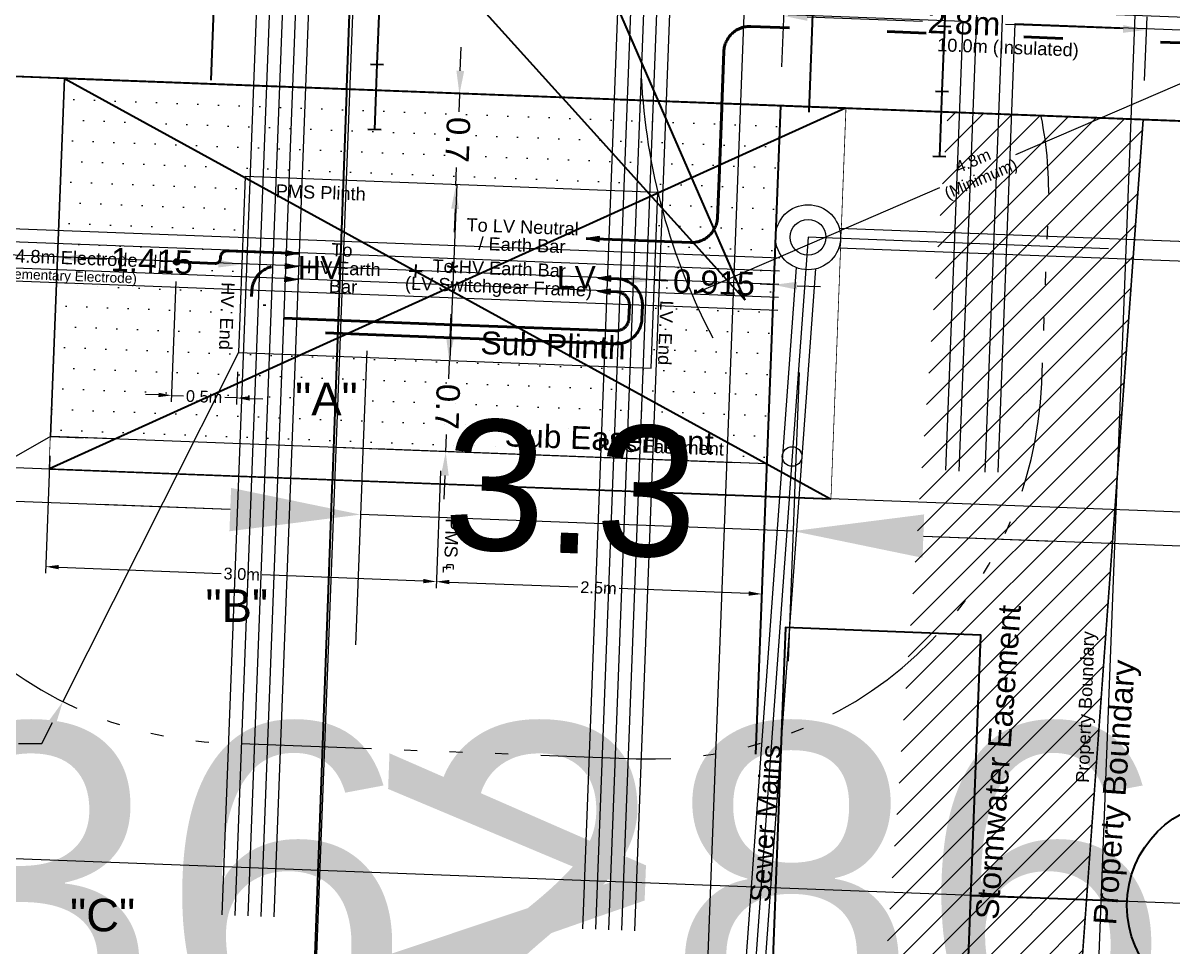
# Model space of a CAD drawing. Header units: metres. Extents: x 294745 to 296284, y 6233060 to 6235519.
# Drawn here: x 295024.68 to 295033.51, y 6234169.91 to 6234176.99 of the extents above; entities that cross this region are included whole.
import ezdxf
from ezdxf.enums import TextEntityAlignment as Align

# ---------------------------------------------------------------- set-up
doc = ezdxf.new("R2010")
doc.units = ezdxf.units.M
doc.set_wipeout_variables(frame=1)
for name, pattern in [('CENTER', [50.8, 31.75, -6.35, 6.35, -6.35]), ('Dash', [5, 3, -2]), ('IE Trench LV', [5.5, 3.5, -2]), ('PHANTOM', [6.15, 3, -0.75, 0.3, -0.75, 0.3, -0.75, 0.3]), ('PHANTOM2', [4.45, 2, -0.5, 0.15, -0.5, 0.15, -0.5, 0.15, -0.5])]:
    doc.linetypes.add(name, pattern=pattern)
doc.layers.get('0').update_dxf_attribs({"color": 6})
doc.layers.get('Defpoints').update_dxf_attribs({"color": 250})
for name, color, linetype, lineweight, plot in [('. Const Lines _SP', 251, 'Continuous', 0, False), ('._Cable_LV_240mm_Proposed', 161, 'Cable x', 0, False), ('._Cable_LV_50mm_Proposed', 161, 'Cable #', 0, False), ('.Const Grid Substation', 252, 'Continuous', 0, False)]:
    doc.layers.add(name, color=color, linetype=linetype, lineweight=lineweight, plot=plot)
doc.layers.add('._ MGA Trench Outline (Physical Location)', color=248, linetype='Continuous', lineweight=0, plot=False, transparency=0.3)
for name, color, linetype, lineweight in [('_User Miscellaneous3', 30, 'Continuous', 13), ('_User Miscellaneous4', 71, 'Continuous', 13), ('_User Miscellaneous6', 2, 'Continuous', 13), ('_User_.Property_Easements', 105, 'Continuous', 20), ('_User_.Property_Easements-Dimensions', 35, 'Continuous', 20), ('_User_.Property_Hatch', 115, 'Continuous', 20), ('_User_.Property_Restriction', 165, 'Continuous', 20), ('_User_EA_Final', 3, 'Continuous', 20), ('_User_Earthing_Final', 3, 'Continuous', 20), ('_User_HV_Final', 1, 'Continuous', 25), ('_User_LV_Exist', 5, 'Continuous', 25), ('_User_LV_Final', 5, 'Continuous', 25), ('Layer1', 5, 'Continuous', 13)]:
    doc.layers.add(name, color=color, linetype=linetype, lineweight=lineweight)
doc.layers.add('_User Miscellaneous7', color=131, linetype='Continuous', lineweight=13, transparency=0.5)
for name, color, linetype in [('Mains_HV_New_U72', 2, 'Cable x'), ('Sub_SP_NEW', 2, 'Continuous'), ('Trench_SP_NEW', 2, 'Continuous')]:
    doc.layers.add(name, color=color, linetype=linetype)
doc.styles.add('ARIAL', font='arial.ttf', dxfattribs={"height": 2})
doc.styles.add('iecARIAL', font='arial.ttf', dxfattribs={"height": 2})
doc.styles.get("Standard").update_dxf_attribs({"font": 'arial.ttf'})
doc.linetypes.add('Cable #', pattern='A,4,-0.1,["#",Standard,S=1.6,R=0,X=0,Y=-0.8],-1.35', length=5.45)
doc.linetypes.add('Cable x', pattern='A,5,-0.05,["X",Standard,S=1.5,R=0,X=0,Y=-0.75],-1.45', length=6.5)
doc.linetypes.add('IE Trench HV', pattern='A,4,-0.4,["/",Standard,S=2,R=0,X=0.25,Y=-1],-1.6', length=6)
doc.dimstyles.new('1.8mm_1_100 (Easements)', dxfattribs={"dimtxt": 0.18, "dimasz": 0.18, "dimexe": 0.1, "dimexo": 0.3, "dimgap": 0.05, "dimtad": 0, "dimtoh": 1, "dimlfac": -1, "dimzin": 12, "dimdsep": 46, "dimtxsty": 'Standard', "dimcen": 1, "dimclrd": 7, "dimclre": 7, "dimclrt": 7, "dimazin": 3, "dimtfac": 1, "dimtmove": 0, "dimatfit": 3, "dimfxl": 1, "dimtolj": 1, "dimtzin": 0, "dimlwd": -1, "dimlwe": -1, "dimarcsym": 0})
doc.dimstyles.new('1.8mm_1_50', dxfattribs={"dimtxt": 0.09, "dimasz": 0.1, "dimexe": 0.05, "dimexo": 0.15, "dimgap": 0.025, "dimtad": 0, "dimtoh": 1, "dimlfac": -1, "dimzin": 12, "dimdsep": 46, "dimtxsty": 'Standard', "dimcen": 1, "dimclrd": 256, "dimclre": 256, "dimclrt": 256, "dimazin": 3, "dimtfac": 1, "dimtmove": 0, "dimatfit": 3, "dimfxl": 1, "dimtolj": 1, "dimtzin": 0, "dimlwd": -1, "dimlwe": -1, "dimarcsym": 0})
doc.dimstyles.new('Standard 1.8mm', dxfattribs={"dimtxt": 1.8, "dimasz": 2, "dimexe": 1, "dimexo": 2, "dimgap": 0.5, "dimtad": 0, "dimdec": 1, "dimzin": 9, "dimdsep": 46, "dimtxsty": 'Standard', "dimcen": 2.5, "dimclrd": 256, "dimclre": 256, "dimclrt": 256, "dimadec": 0, "dimazin": 0, "dimtfac": 1, "dimtdec": 1, "dimtmove": 1, "dimatfit": 3, "dimfxl": 1.25, "dimlwd": -1, "dimlwe": -1, "dimarcsym": 1})

# ---------------------------------------------------------------- blocks, each defined once
blk = doc.blocks.new('*U159')
at = {"transparency": 33554559}
for p, q in [((-12, 50), (-12, -50)), ((-9, 50), (-9, -50)), ((-6, 50), (-6, -50)), ((-50, -9), (50, -9)), ((-50, -12), (50, -12)), ((-50, -15), (50, -15))]:
    blk.add_line(p, q, dxfattribs=at)
blk = doc.blocks.new('*U112')
at = {"layer": '_User_LV_Exist'}
blk.add_line((7.5, 0), (6.8, 0), dxfattribs=at)
at = {"layer": '_User_LV_Exist', "flags": 128}
for points in [[(5.68, -0.7332), (2.3166, 0.7347)], [(5.68, 0.7332), (2.3166, -0.7347)]]:
    blk.add_lwpolyline(points, dxfattribs=at)
at = {"layer": '_User_LV_Exist'}
blk.add_lwpolyline([(1.2, 0), (0, 0)], dxfattribs=at)
for centre in [(2, 0), (6, 0)]:
    blk.add_circle(centre, 0.8, dxfattribs=at)
blk = doc.blocks.new('*U103')
at = {"layer": '_User_LV_Exist'}
blk.add_line((0, -18), (-0.5, -18), dxfattribs=at)
blk.add_lwpolyline([(0, 0), (0, -20), (1.5, -20), (1.5, 0)], close=True, dxfattribs=at)
at = {"layer": '_User_LV_Exist', "rotation": 180}
blk.add_blockref('*U112', (0, -18), dxfattribs=at)
at = {"layer": '_User_LV_Exist', "insert": (3.5, -18), "char_height": 2, "attachment_point": 5, "rotation": 270, "style": 'ARIAL'}
blk.add_mtext('V', dxfattribs=at)
blk = doc.blocks.new('*U133')
blk.add_lwpolyline([(-3, -1.5), (3, -1.5), (3, 1.5), (-3, 1.5)], close=True)
at = {"width": 0.9, "flags": 8}
blk.add_attdef('ASSET_NUM', text='', height=2.5, dxfattribs=at).set_placement((0, 5), align=Align.MIDDLE_CENTER)
for tag, flags, p in [('STREET_CODE', 9, (1.5, 0)), ('NO_PHASES', 9, (1.5, -0.2)), ('OPERATING_VOLTAGE', 9, (1.5, -0.4)), ('ORIENTATION', 9, (1.5, -0.6)), ('OWNED_BY', 9, (1.5, -0.8)), ('OPERATED_BY', 9, (1.5, -1)), ('MAINTAINED_BY', 9, (1.5, -1.2)), ('CONSTRUCTED_VOLTAGE', 9, (1.5, -1.4)), ('SECONDARY_VOLTAGE', 9, (1.5, -1.6)), ('STATE', 9, (1.5, -1.8)), ('PARENT', 9, (1.5, -2)), ('SUBSTATION_TYPE', 9, (1.5, -2.2)), ('USAGE', 9, (1.5, -2.4)), ('LEGEND', 9, (1.5, -2.6)), ('SUBURB', 9, (1.5, -2.8)), ('STREETNAME', 9, (1.5, -3)), ('LOCATION', 9, (1.5, -3.2)), ('NOTES', 9, (1.5, -3.4)), ('Z', 1, (1.5, -3.6))]:
    blk.add_attdef(tag, text='', height=0.2, dxfattribs=dict(flags=flags)).set_placement(p, align=Align.MIDDLE_LEFT)
blk.add_wipeout([(-3, -1.5), (3, -1.5), (3, 1.5), (-3, 1.5)])
for p, q in [((-3, 1.5), (3, -1.5)), ((3, 1.5), (-3, -1.5))]:
    blk.add_line(p, q)
blk = doc.blocks.new('*D190')
at = {"layer": '_User_.Property_Easements', "color": 7, "transparency": 16777216}
for p, q in [((295025.1236, 6234175.1865), (295025.3222, 6234175.1789)), ((295026.1778, 6234175.1462), (295026.0135, 6234175.1525))]:
    blk.add_line(p, q, dxfattribs=at)
at = {"layer": '_User_.Property_Easements', "color": 7, "linetype": 'Continuous', "transparency": 16777216}
for points in [[(295025.1247, 6234175.2165), (295025.1224, 6234175.1566), (295024.9437, 6234175.1934)], [(295026.1789, 6234175.1762), (295026.1766, 6234175.1162), (295026.3577, 6234175.1393)]]:
    blk.add_solid(points, dxfattribs=at)
at = {"layer": 'Defpoints', "color": 0, "linetype": 'Continuous', "transparency": 16777216}
for p in [(295024.9435, 6234175.1882), (295026.3577, 6234175.1393), (295026.3577, 6234175.1393)]:
    blk.add_point(p, dxfattribs=at)
at = {"layer": '_User_.Property_Easements', "color": 7, "linetype": 'Continuous', "transparency": 16777216, "insert": (295025.6679, 6234175.1657), "char_height": 0.18, "attachment_point": 5, "rotation": 357.80932}
blk.add_mtext('\\A1;1.415', dxfattribs=at)
blk = doc.blocks.new('*D187')
at = {"layer": '_User_.Property_Easements', "color": 7, "transparency": 16777216}
for p, q in [((295029.3455, 6234175.025), (295029.1656, 6234175.0319)), ((295029.5253, 6234175.0181), (295029.6284, 6234175.0142)), ((295030.4397, 6234174.9832), (295030.3366, 6234174.9871)), ((295030.6195, 6234174.9763), (295030.7994, 6234174.9694))]:
    blk.add_line(p, q, dxfattribs=at)
at = {"layer": '_User_.Property_Easements', "color": 7, "linetype": 'Continuous', "transparency": 16777216}
for points in [[(295029.3466, 6234175.055), (295029.3443, 6234174.995), (295029.5253, 6234175.0181)], [(295030.6207, 6234175.0063), (295030.6184, 6234174.9463), (295030.4397, 6234174.9832)]]:
    blk.add_solid(points, dxfattribs=at)
at = {"layer": 'Defpoints', "color": 0, "linetype": 'Continuous', "transparency": 16777216}
for p in [(295029.5253, 6234175.0181), (295030.4397, 6234174.9832), (295030.4395, 6234174.978)]:
    blk.add_point(p, dxfattribs=at)
at = {"layer": '_User_.Property_Easements', "color": 7, "linetype": 'Continuous', "transparency": 16777216, "insert": (295029.9825, 6234175.0007), "char_height": 0.18, "attachment_point": 5, "rotation": 357.80932}
blk.add_mtext('\\A1;0.915', dxfattribs=at)
blk = doc.blocks.new('*D188')
at = {"layer": '_User_.Property_Easements', "color": 7, "transparency": 16777216}
for p, q in [((295028.0352, 6234176.6261), (295028.042, 6234176.806)), ((295028.0283, 6234176.4462), (295028.0231, 6234176.3102)), ((295028.0015, 6234175.7467), (295028.0067, 6234175.8828)), ((295027.9946, 6234175.5669), (295027.9878, 6234175.387))]:
    blk.add_line(p, q, dxfattribs=at)
at = {"layer": '_User_.Property_Easements', "color": 7, "linetype": 'Continuous', "transparency": 16777216}
for points in [[(295028.0052, 6234176.6272), (295028.0651, 6234176.625), (295028.0283, 6234176.4462)], [(295027.9647, 6234175.568), (295028.0246, 6234175.5657), (295028.0015, 6234175.7467)]]:
    blk.add_solid(points, dxfattribs=at)
at = {"layer": 'Defpoints', "color": 0, "linetype": 'Continuous', "transparency": 16777216}
for p in [(295028.0283, 6234176.4462), (295028.0283, 6234176.4462), (295028.0015, 6234175.7467)]:
    blk.add_point(p, dxfattribs=at)
at = {"layer": '_User_.Property_Easements', "color": 7, "linetype": 'Continuous', "transparency": 16777216, "insert": (295028.0149, 6234176.0965), "char_height": 0.18, "attachment_point": 5, "rotation": 267.80932}
blk.add_mtext('\\A1;0.7', dxfattribs=at)
blk = doc.blocks.new('*D189')
at = {"layer": '_User_.Property_Easements', "color": 7, "transparency": 16777216}
for p, q in [((295027.9568, 6234174.5776), (295027.9637, 6234174.7575)), ((295027.9499, 6234174.3977), (295027.9447, 6234174.2617)), ((295027.9232, 6234173.6982), (295027.9284, 6234173.8343)), ((295027.9163, 6234173.5184), (295027.9094, 6234173.3385))]:
    blk.add_line(p, q, dxfattribs=at)
at = {"layer": '_User_.Property_Easements', "color": 7, "linetype": 'Continuous', "transparency": 16777216}
for points in [[(295027.9268, 6234174.5787), (295027.9868, 6234174.5764), (295027.9499, 6234174.3977)], [(295027.8863, 6234173.5195), (295027.9463, 6234173.5172), (295027.9232, 6234173.6982)]]:
    blk.add_solid(points, dxfattribs=at)
at = {"layer": 'Defpoints', "color": 0, "linetype": 'Continuous', "transparency": 16777216}
for p in [(295027.9499, 6234174.3977), (295027.9499, 6234174.3977), (295027.9232, 6234173.6982)]:
    blk.add_point(p, dxfattribs=at)
at = {"layer": '_User_.Property_Easements', "color": 7, "linetype": 'Continuous', "transparency": 16777216, "insert": (295027.9365, 6234174.048), "char_height": 0.18, "attachment_point": 5, "rotation": 267.80932}
blk.add_mtext('\\A1;0.7', dxfattribs=at)
blk = doc.blocks.new('*D191')
at = {"layer": '_User_.Property_Easements', "color": 7, "transparency": 16777216}
for p, q in [((295030.5037, 6234176.6569), (295030.5224, 6234177.1466)), ((295030.6985, 6234177.0398), (295031.5833, 6234177.0059)), ((295033.2874, 6234176.5505), (295033.3061, 6234177.0401)), ((295033.1224, 6234176.947), (295032.2183, 6234176.9816))]:
    blk.add_line(p, q, dxfattribs=at)
at = {"layer": '_User_.Property_Easements', "color": 7, "linetype": 'Continuous', "transparency": 16777216}
for points in [[(295030.6996, 6234177.0697), (295030.6973, 6234177.0098), (295030.5186, 6234177.0466)], [(295033.1236, 6234176.977), (295033.1213, 6234176.9171), (295033.3023, 6234176.9402)]]:
    blk.add_solid(points, dxfattribs=at)
at = {"layer": 'Defpoints', "color": 0, "linetype": 'Continuous', "transparency": 16777216}
for p in [(295033.3023, 6234176.9402), (295030.4922, 6234176.3572), (295033.2759, 6234176.2507)]:
    blk.add_point(p, dxfattribs=at)
at = {"layer": '_User_.Property_Easements', "color": 7, "linetype": 'Continuous', "transparency": 16777216, "insert": (295031.9008, 6234176.9938), "char_height": 0.18, "attachment_point": 5, "rotation": 357.80932}
blk.add_mtext('\\A1;2.8m', dxfattribs=at)
blk = doc.blocks.new('*D192')
at = {"layer": '_User_.Property_Easements-Dimensions', "color": 7, "transparency": 16777216}
for p, q in [((295026.3319, 6234174.4648), (295024.9849, 6234171.7842)), ((295024.8233, 6234171.4625), (295024.9041, 6234171.6233)), ((295024.6433, 6234171.4625), (295024.8233, 6234171.4625))]:
    blk.add_line(p, q, dxfattribs=at)
at = {"layer": '_User_.Property_Easements-Dimensions', "color": 7, "lineweight": 15, "transparency": 16777216}
blk.add_solid([(295024.8773, 6234171.6368), (295024.9309, 6234171.6099), (295024.9849, 6234171.7842)], dxfattribs=at)
at = {"layer": 'Defpoints', "color": 0, "lineweight": 15, "transparency": 16777216}
for p in [(295026.3319, 6234174.4648), (295024.9849, 6234171.7842)]:
    blk.add_point(p, dxfattribs=at)
at = {"layer": '_User_.Property_Easements-Dimensions', "color": 7, "lineweight": 15, "transparency": 16777216, "insert": (295023.3739, 6234171.4625), "char_height": 0.18, "attachment_point": 5}
blk.add_mtext('\\A1;3.0m Restriction Zone', dxfattribs=at)
blk = doc.blocks.new('*D193')
at = {"layer": '_User_.Property_Easements-Dimensions', "color": 7, "transparency": 16777216}
for p, q in [((295024.8911, 6234173.8194), (295020.5455, 6234171.3464)), ((295020.2326, 6234171.1684), (295020.3891, 6234171.2574)), ((295020.0526, 6234171.1684), (295020.2326, 6234171.1684))]:
    blk.add_line(p, q, dxfattribs=at)
at = {"layer": '_User_.Property_Easements-Dimensions', "color": 7, "lineweight": 15, "transparency": 16777216}
blk.add_solid([(295020.3742, 6234171.2835), (295020.4039, 6234171.2313), (295020.5455, 6234171.3464)], dxfattribs=at)
at = {"layer": 'Defpoints', "color": 0, "lineweight": 15, "transparency": 16777216}
for p in [(295024.8911, 6234173.8194), (295020.5455, 6234171.3464)]:
    blk.add_point(p, dxfattribs=at)
at = {"layer": '_User_.Property_Easements-Dimensions', "color": 7, "lineweight": 15, "transparency": 16777216, "insert": (295018.7832, 6234171.1684), "char_height": 0.18, "attachment_point": 5}
blk.add_mtext('\\A1;5.0m Restriction Zone', dxfattribs=at)
blk = doc.blocks.new('*U200')
at = {"layer": 'Defpoints', "linetype": 'Continuous'}
for p, q in [((-0.2889, -6.2435), (-0.1889, -6.2473)), ((-0.308, -6.7432), (-0.2081, -6.747)), ((-0.3271, -7.2428), (-0.2272, -7.2466))]:
    blk.add_line(p, q, dxfattribs=at)
at = {"layer": 'Defpoints', "linetype": 'Continuous', "flags": 128}
blk.add_lwpolyline([(-0.1433, -3.7473), (-0.1816, -4.7465), (-0.2007, -5.2462), (-0.2198, -5.7458), (-0.2389, -6.2454), (-0.258, -6.7451), (-0.2771, -7.2447)], dxfattribs=at)
at = {"width": 0.9}
blk.add_attdef('CODE', text='', height=1.8, dxfattribs=at).set_placement((0, 0), align=Align.MIDDLE_CENTER)
at = {"flags": 1}
blk.add_attdef('Z', (0, 0), '', height=0.2, dxfattribs=at)
blk = doc.blocks.new('*D217')
at = {"layer": 'Defpoints', "color": 0, "lineweight": 15, "transparency": 16777216}
for p in [(295030.7127, 6234176.3075), (295058.2723, 6234175.2945), (295030.5897, 6234173.0928)]:
    blk.add_point(p, dxfattribs=at)
at = {"layer": 'Layer1', "transparency": 16777216}
for p, q in [((295030.6362, 6234174.309), (295030.5515, 6234172.0935)), ((295058.1959, 6234173.296), (295058.1095, 6234171.0393)), ((295031.589, 6234173.0545), (295042.5631, 6234172.6347)), ((295057.1485, 6234172.0768), (295046.1744, 6234172.4966))]:
    blk.add_line(p, q, dxfattribs=at)
at = {"layer": 'Layer1', "lineweight": 15, "transparency": 16777216}
for points in [[(295031.5953, 6234173.2211), (295031.5826, 6234172.888), (295030.5897, 6234173.0928)], [(295057.1549, 6234172.2433), (295057.1421, 6234171.9102), (295058.1478, 6234172.0385)]]:
    blk.add_solid(points, dxfattribs=at)
at = {"layer": 'Layer1', "lineweight": 15, "transparency": 16777216, "insert": (295044.3687, 6234172.5657), "char_height": 1, "attachment_point": 5, "rotation": 357.80921}
blk.add_mtext('27.6', dxfattribs=at)
blk = doc.blocks.new('*D218')
at = {"layer": 'Defpoints', "color": 0, "lineweight": 15, "transparency": 16777216}
for p in [(295027.3935, 6234176.4757), (295030.7127, 6234176.3075), (295027.2689, 6234173.2198)]:
    blk.add_point(p, dxfattribs=at)
at = {"layer": 'Layer1', "transparency": 16777216}
for p, q in [((295027.317, 6234174.4772), (295027.2307, 6234172.2205)), ((295030.6362, 6234174.309), (295030.5515, 6234172.0935)), ((295026.2697, 6234173.258), (295025.2704, 6234173.2963)), ((295030.5897, 6234173.0928), (295027.2689, 6234173.2198)), ((295031.589, 6234173.0545), (295032.5882, 6234173.0163))]:
    blk.add_line(p, q, dxfattribs=at)
at = {"layer": 'Layer1', "lineweight": 15, "transparency": 16777216}
for points in [[(295026.276, 6234173.4246), (295026.2633, 6234173.0915), (295027.2689, 6234173.2198)], [(295031.5953, 6234173.2211), (295031.5826, 6234172.888), (295030.5897, 6234173.0928)]]:
    blk.add_solid(points, dxfattribs=at)
at = {"layer": 'Layer1', "lineweight": 15, "transparency": 16777216, "insert": (295028.8869, 6234173.4164), "char_height": 1, "attachment_point": 5, "rotation": 357.80921}
blk.add_mtext('3.3', dxfattribs=at)
blk = doc.blocks.new('*D219')
at = {"layer": 'Defpoints', "color": 0, "lineweight": 15, "transparency": 16777216}
for p in [(295017.4654, 6234176.8555), (295027.3935, 6234176.4757), (295017.3408, 6234173.5996)]:
    blk.add_point(p, dxfattribs=at)
at = {"layer": 'Layer1', "transparency": 16777216}
for p, q in [((295017.3889, 6234174.8569), (295017.3026, 6234172.6003)), ((295027.317, 6234174.4772), (295027.2307, 6234172.2205)), ((295018.3401, 6234173.5614), (295020.8946, 6234173.4637)), ((295026.2697, 6234173.258), (295023.7152, 6234173.3558))]:
    blk.add_line(p, q, dxfattribs=at)
at = {"layer": 'Layer1', "lineweight": 15, "transparency": 16777216}
for points in [[(295018.3465, 6234173.7279), (295018.3337, 6234173.3948), (295017.3408, 6234173.5996)], [(295026.276, 6234173.4246), (295026.2633, 6234173.0915), (295027.2689, 6234173.2198)]]:
    blk.add_solid(points, dxfattribs=at)
at = {"layer": 'Layer1', "lineweight": 15, "transparency": 16777216, "insert": (295022.3049, 6234173.4097), "char_height": 1, "attachment_point": 5, "rotation": 357.80921}
blk.add_mtext('9.9', dxfattribs=at)
blk = doc.blocks.new('*D281')
at = {"layer": '_User_EA_Final', "color": 0, "transparency": 16777216}
for p, q in [((295027.8832, 6234173.5548), (295027.8488, 6234172.6555)), ((295030.3814, 6234173.4593), (295030.347, 6234172.5599)), ((295027.9506, 6234172.7016), (295028.9371, 6234172.6639)), ((295030.249, 6234172.6137), (295029.2546, 6234172.6518))]:
    blk.add_line(p, q, dxfattribs=at)
at = {"layer": '_User_EA_Final', "color": 0, "lineweight": 15, "transparency": 16777216}
for points in [[(295027.9513, 6234172.7183), (295027.95, 6234172.685), (295027.8507, 6234172.7055)], [(295030.2496, 6234172.6304), (295030.2483, 6234172.5971), (295030.3489, 6234172.6099)]]:
    blk.add_solid(points, dxfattribs=at)
at = {"layer": 'Defpoints', "color": 0, "lineweight": 15, "transparency": 16777216}
for p in [(295027.8889, 6234173.7047), (295030.3871, 6234173.6092), (295027.8507, 6234172.7055)]:
    blk.add_point(p, dxfattribs=at)
at = {"layer": '_User_EA_Final', "color": 0, "transparency": 16777216, "insert": (295029.0958, 6234172.6578), "char_height": 0.09, "attachment_point": 5, "rotation": 357.80932}
blk.add_mtext('\\A1;2.5m', dxfattribs=at)
blk = doc.blocks.new('*D282')
at = {"layer": '_User_EA_Final', "color": 0, "transparency": 16777216}
for p, q in [((295024.8854, 6234173.6695), (295024.851, 6234172.7702)), ((295027.8832, 6234173.5548), (295027.8488, 6234172.6555)), ((295024.9528, 6234172.8163), (295026.1997, 6234172.7686)), ((295027.7508, 6234172.7093), (295026.5156, 6234172.7565))]:
    blk.add_line(p, q, dxfattribs=at)
at = {"layer": '_User_EA_Final', "color": 0, "lineweight": 15, "transparency": 16777216}
for points in [[(295024.9535, 6234172.833), (295024.9522, 6234172.7997), (295024.8529, 6234172.8201)], [(295027.7514, 6234172.7259), (295027.7502, 6234172.6926), (295027.8507, 6234172.7055)]]:
    blk.add_solid(points, dxfattribs=at)
at = {"layer": 'Defpoints', "color": 0, "lineweight": 15, "transparency": 16777216}
for p in [(295024.8911, 6234173.8194), (295027.8889, 6234173.7047), (295024.8529, 6234172.8201)]:
    blk.add_point(p, dxfattribs=at)
at = {"layer": '_User_EA_Final', "color": 0, "transparency": 16777216, "insert": (295026.3576, 6234172.7626), "char_height": 0.09, "attachment_point": 5, "rotation": 357.80932}
blk.add_mtext('\\A1;3.0m', dxfattribs=at)
blk = doc.blocks.new('*D280')
at = {"layer": '_User_EA_Final', "color": 0, "transparency": 16777216}
for p, q in [((295025.8523, 6234175.0085), (295025.8169, 6234174.0842)), ((295026.3261, 6234174.3149), (295026.3166, 6234174.0651)), ((295025.7189, 6234174.138), (295025.619, 6234174.1418)), ((295025.8188, 6234174.1342), (295025.9107, 6234174.1307)), ((295026.3185, 6234174.1151), (295026.2266, 6234174.1186)), ((295026.4184, 6234174.1112), (295026.5183, 6234174.1074))]:
    blk.add_line(p, q, dxfattribs=at)
at = {"layer": '_User_EA_Final', "color": 0, "lineweight": 15, "transparency": 16777216}
for points in [[(295025.7196, 6234174.1547), (295025.7183, 6234174.1214), (295025.8188, 6234174.1342)], [(295026.419, 6234174.1279), (295026.4178, 6234174.0946), (295026.3185, 6234174.1151)]]:
    blk.add_solid(points, dxfattribs=at)
at = {"layer": 'Defpoints', "color": 0, "lineweight": 15, "transparency": 16777216}
for p in [(295025.858, 6234175.1584), (295026.3319, 6234174.4648), (295025.8188, 6234174.1342)]:
    blk.add_point(p, dxfattribs=at)
at = {"layer": '_User_EA_Final', "color": 0, "transparency": 16777216, "insert": (295026.0687, 6234174.1246), "char_height": 0.09, "attachment_point": 5, "rotation": 357.80932}
blk.add_mtext('\\A1;0.5m', dxfattribs=at)
blk = doc.blocks.new('*D283')
at = {"layer": '_User_EA_Final', "color": 0, "transparency": 16777216}
for p, q in [((295034.1056, 6234176.7614), (295032.2952, 6234175.9797)), ((295029.905, 6234174.9476), (295031.7154, 6234175.7293))]:
    blk.add_line(p, q, dxfattribs=at)
at = {"layer": '_User_EA_Final', "color": 0, "lineweight": 15, "transparency": 16777216}
for points in [[(295034.099, 6234176.7767), (295034.1122, 6234176.7461), (295034.1974, 6234176.801)], [(295029.8984, 6234174.9629), (295029.9116, 6234174.9323), (295029.8132, 6234174.908)]]:
    blk.add_solid(points, dxfattribs=at)
at = {"layer": 'Defpoints', "color": 0, "lineweight": 15, "transparency": 16777216}
for p in [(295034.1974, 6234176.801), (295034.1974, 6234176.801), (295029.8132, 6234174.908)]:
    blk.add_point(p, dxfattribs=at)
at = {"layer": '_User_EA_Final', "color": 0, "transparency": 16777216, "insert": (295032.0053, 6234175.8545), "char_height": 0.09, "attachment_point": 5, "rotation": 23.35377}
blk.add_mtext('\\A1;4.8m\\P(Minimum)', dxfattribs=at)
blk = doc.blocks.new('*U284')
at = {"layer": '_User_Earthing_Final'}
h = blk.add_hatch(color=256, dxfattribs=at)
h.dxf.hatch_style = 1
h.paths.add_polyline_path([(-0.025, 0, -1), (0.025, 0, -1)])
h = blk.add_hatch(color=256, dxfattribs=at)
h.dxf.hatch_style = 1
h.paths.add_polyline_path([(-0.025, 0, -1), (0.025, 0, -1)])
for p, q in [((0, -0.025), (0, -0.125)), ((0.075, -0.125), (-0.075, -0.125)), ((0.05, -0.1625), (-0.05, -0.1625)), ((0.025, -0.2), (-0.025, -0.2))]:
    blk.add_line(p, q, dxfattribs=at)
blk.add_circle((0, 0), 0.025, dxfattribs=at)
at = {"layer": '_User_Earthing_Final', "color": 7, "attachment_point": 6, "rotation": 90, "style": 'iecARIAL'}
for s, insert, char_height in [('4.8m Electrode', (0, -0.3), 0.1), ('(Supplementary Electrode)', (0.15, -0.3), 0.075)]:
    blk.add_mtext(s, dxfattribs=dict(at, insert=insert, char_height=char_height))
blk = doc.blocks.new('ARROW (1mm)')
h = blk.add_hatch(color=256)
h.dxf.hatch_style = 1
h.paths.add_polyline_path([(-1, 0), (0, -0.2), (0, 0.2)])
blk.add_line((-0.125, 0), (-1, 0))
at = {"flags": 128}
blk.add_lwpolyline([(-1, 0), (0, -0.2), (0, 0.2)], close=True, dxfattribs=at)
blk.add_circle((0, 0), 0.000025)

msp = doc.modelspace()

# ---------------------------------------------------------------- block references
at = {"layer": 'Sub_SP_NEW'}
ref = msp.add_blockref('*U133', (295027.9367, 6234174.9538), dxfattribs=dict(at, rotation=357.8093208666629))
ref.add_attrib('ASSET_NUM', '36286', dxfattribs={"layer": '0', "height": 2.5}).set_placement((295028.6366, 6234170.3622), align=Align.MIDDLE_CENTER)

# ---------------------------------------------------------------- next in the draw order: hatches: boundary and pattern name
at = {"layer": '_User Miscellaneous4', "ltscale": 0.1, "transparency": 33554534}
h = msp.add_hatch(dxfattribs=at)
h.set_pattern_fill('ANSI31', color=256, scale=0.05)
h.set_pattern_definition([(45, (0, 0), (-0.1122532015134, 0.1122532015134), [])])
h.paths.add_polyline_path([(295031.0515, 6234166.329), (295032.556, 6234166.3363), (295033.2777, 6234176.2506), (295031.7761, 6234176.3081)])
at = {"layer": '_User Miscellaneous7'}
h = msp.add_hatch(dxfattribs=at)
h.set_pattern_fill('ANGLE', color=256, angle=177.80932)
h.set_pattern_definition([(177.81, (295027.4686, 6234175.797), (-0.267, -6.98), [5.08, -1.905]), (267.81, (295027.4686, 6234175.797), (6.98, -0.267), [5.08, -1.905])])
h.paths.add_polyline_path([(295029.0514, 6234175.3165), (295029.0529, 6234175.3565), (295028.9522, 6234175.3403)])
h = msp.add_hatch(dxfattribs=at)
h.set_pattern_fill('ANGLE', color=256, angle=177.80932)
h.set_pattern_definition([(177.81, (295027.412, 6234175.5995), (-0.267, -6.98), [5.08, -1.905]), (267.81, (295027.412, 6234175.5995), (6.98, -0.267), [5.08, -1.905])])
h.paths.add_polyline_path([(295026.6963, 6234175.2066), (295026.6978, 6234175.2466), (295026.7969, 6234175.2227)])
h = msp.add_hatch(dxfattribs=at)
h.set_pattern_fill('ANGLE', color=256, angle=177.80932)
h.set_pattern_definition([(177.81, (295027.407, 6234175.4995), (-0.267, -6.98), [5.08, -1.905]), (267.81, (295027.407, 6234175.4995), (6.98, -0.267), [5.08, -1.905])])
h.paths.add_polyline_path([(295026.6917, 6234175.1065), (295026.6932, 6234175.1465), (295026.7923, 6234175.1227)])
h = msp.add_hatch(dxfattribs=at)
h.set_pattern_fill('ANGLE', color=256, angle=177.80932)
h.set_pattern_definition([(177.81, (295027.4034, 6234175.3995), (-0.267, -6.98), [5.08, -1.905]), (267.81, (295027.4034, 6234175.3995), (6.98, -0.267), [5.08, -1.905])])
h.paths.add_polyline_path([(295026.6878, 6234175.0066), (295026.6894, 6234175.0466), (295026.7885, 6234175.0228)])
h = msp.add_hatch(dxfattribs=at)
h.set_pattern_fill('ANGLE', color=256, angle=177.80932)
h.set_pattern_definition([(177.81, (295027.607, 6234175.492), (-0.267, -6.98), [5.08, -1.905]), (267.81, (295027.607, 6234175.492), (6.98, -0.267), [5.08, -1.905])])
h.paths.add_polyline_path([(295029.1898, 6234175.011), (295029.1914, 6234175.0509), (295029.0907, 6234175.0348)])
h = msp.add_hatch(dxfattribs=at)
h.set_pattern_fill('ANGLE', color=256, angle=177.80932)
h.set_pattern_definition([(177.81, (295027.603, 6234175.392), (-0.267, -6.98), [5.08, -1.905]), (267.81, (295027.603, 6234175.392), (6.98, -0.267), [5.08, -1.905])])
h.paths.add_polyline_path([(295029.186, 6234174.911), (295029.1875, 6234174.951), (295029.0868, 6234174.9348)])
at = {"layer": '_User_.Property_Hatch', "transparency": 33554534}
h = msp.add_hatch(dxfattribs=at)
h.set_pattern_fill('DOTS', color=256, scale=0.1, angle=-182.19068)
h.set_pattern_definition([(177.8093, (295024.99625, 6234176.5674), (-0.0853852, -0.1556), [0, -0.15875])])
h.paths.add_polyline_path([(295024.8911, 6234173.8194), (295030.3871, 6234173.6092), (295030.4922, 6234176.3572), (295024.9963, 6234176.5674)])
h.paths.add_polyline_path([(295029.4995, 6234174.3436), (295026.3319, 6234174.4648), (295026.3835, 6234175.8138), (295029.5511, 6234175.6927)], flags=16)
h.paths.add_polyline_path([(295027.6867, 6234175.0885, -1), (295027.6967, 6234175.0881, -1)], flags=0)

# ---------------------------------------------------------------- next in the draw order: linework, layer by layer
at = {"layer": '. Const Lines _SP', "linetype": 'Continuous', "lineweight": 0, "flags": 128}
msp.add_lwpolyline([(295030.9536, 6234175.3388), (295030.7038, 6234175.3483)], dxfattribs=at)
at = {"layer": '._ MGA Trench Outline (Physical Location)', "linetype": 'Continuous', "lineweight": 0, "flags": 128}
for points in [[(295026.2068, 6234170.1466), (295026.5891, 6234180.1393)], [(295026.3068, 6234170.1428), (295026.689, 6234180.1355)], [(295026.4067, 6234170.139), (295026.7889, 6234180.1317)], [(295026.5066, 6234170.1352), (295026.8889, 6234180.1278)], [(295026.6065, 6234170.1313), (295026.9888, 6234180.124)], [(295028.9748, 6234170.0407), (295029.3571, 6234180.0334)], [(295029.0747, 6234170.0369), (295029.457, 6234180.0296)], [(295029.1747, 6234170.0331), (295029.5569, 6234180.0258)], [(295029.2746, 6234170.0293), (295029.6568, 6234180.022)], [(295029.3745, 6234170.0254), (295029.7568, 6234180.0181)], [(295028.0076, 6234175.7569), (295027.956, 6234174.4079)], [(295030.4876, 6234175.1867), (295020.4949, 6234175.5689)], [(295030.4838, 6234175.0867), (295020.4911, 6234175.469)], [(295030.48, 6234174.9868), (295020.4873, 6234175.3691)], [(295030.4761, 6234174.8869), (295020.4835, 6234175.2691)], [(295030.4723, 6234174.787), (295020.4796, 6234175.1692)]]:
    msp.add_lwpolyline(points, dxfattribs=at)
at = {"layer": '._Cable_LV_240mm_Proposed', "color": 6, "linetype": 'Cable x', "lineweight": 0, "ltscale": 0.1, "flags": 128}
msp.add_lwpolyline([(295001.1431, 6234049.1144, -0.10559), (294998.6659, 6234065.5082, -0.065482), (295000.6332, 6234075.6735, -0.311905), (295010.3611, 6234082.9796), (295010.3611, 6234082.9796), (295011.9892, 6234103.0907), (295009.5289, 6234104.0412, -0.232846), (295000.3513, 6234114.5591), (294999.1623, 6234120.5538, -0.053535), (294998.9302, 6234130.556), (295002.3114, 6234170.7945), (295010.3728, 6234177.9274), (295031.9982, 6234177.1001), (295031.8625, 6234173.5527)], format="xyb", dxfattribs=at)
at = {"layer": '._Cable_LV_240mm_Proposed', "color": 30, "linetype": 'Cable x', "lineweight": 0, "ltscale": 0.1, "true_color": 0xf26722, "flags": 128}
msp.add_lwpolyline([(295031.7627, 6234173.56), (295031.8945, 6234177.004), (295010.4091, 6234177.8259), (295002.4077, 6234170.7461), (295000.5311, 6234148.4139)], dxfattribs=at)
at = {"layer": '._Cable_LV_240mm_Proposed', "color": 4, "linetype": 'Cable x', "lineweight": 0, "ltscale": 0.1, "flags": 128}
msp.add_lwpolyline([(295032.0624, 6234173.5451), (295032.1981, 6234177.0925), (295058.3053, 6234176.0938)], dxfattribs=at)
at = {"layer": '._Cable_LV_240mm_Proposed', "color": 1, "linetype": 'Cable x', "lineweight": 0, "ltscale": 0.1, "flags": 128}
msp.add_lwpolyline([(295032.1624, 6234173.5447), (295032.2942, 6234176.9887), (295108.2914, 6234174.0816)], dxfattribs=at)
at = {"layer": '._Cable_LV_50mm_Proposed', "lineweight": 15}
msp.add_circle((295030.5816, 6234173.6654), 0.075, dxfattribs=at)
at = {"layer": '_User Miscellaneous4', "color": 3, "linetype": 'CENTER', "ltscale": 0.25}
msp.add_lwpolyline([(295045.7017, 6234174.7746), (295030.7038, 6234175.3483), (295029.6893, 6234161.3769)], dxfattribs=at)
at = {"layer": '_User Miscellaneous4', "flags": 128}
msp.add_lwpolyline([(295030.9536, 6234175.3388), (295030.7038, 6234175.3483)], dxfattribs=at)
at = {"layer": '_User Miscellaneous4', "color": 3, "flags": 128}
for points in [[(295045.7097, 6234174.8494), (295030.945, 6234175.4142)], [(295045.6937, 6234174.6999), (295030.9393, 6234175.2643)], [(295030.6118, 6234175.1159), (295029.6141, 6234161.3772)], [(295030.7614, 6234175.105), (295029.7645, 6234161.3766)]]:
    msp.add_lwpolyline(points, dxfattribs=at)
at = {"layer": '_User Miscellaneous4', "color": 3}
msp.add_circle((295030.7038, 6234175.3483), 0.25, dxfattribs=at)
at = {"layer": '_User Miscellaneous4'}
msp.add_circle((295030.7038, 6234175.3483), 0.1374, dxfattribs=at)
at = {"layer": '_User Miscellaneous6', "transparency": 33554534, "flags": 128}
for points in [[(295032.189, 6234161.2813), (295002.4106, 6234162.4204), (295003.0817, 6234170.4079), (295010.6628, 6234177.1157), (295033.2759, 6234176.2507)], [(295043.0204, 6234137.8501), (295030.5222, 6234138.3282), (295033.2759, 6234176.2507), (295045.7741, 6234175.7726)]]:
    msp.add_lwpolyline(points, close=True, dxfattribs=at)
at = {"layer": '_User_.Property_Easements', "linetype": 'Dash'}
msp.add_lwpolyline([(295030.4922, 6234176.3572), (295030.3871, 6234173.6092), (295024.8911, 6234173.8194), (295024.9963, 6234176.5674)], close=True, dxfattribs=at)
at = {"layer": '_User_.Property_Easements', "flags": 128}
msp.add_lwpolyline([(295026.3319, 6234174.4648), (295026.3319, 6234174.4648), (295029.4995, 6234174.3436), (295029.5511, 6234175.6927), (295026.3835, 6234175.8138)], close=True, dxfattribs=at)
at = {"layer": '_User_.Property_Restriction', "linetype": 'PHANTOM', "ltscale": 0.5}
msp.add_lwpolyline([(295035.4886, 6234176.166), (295035.3835, 6234173.418, -0.414214), (295030.196, 6234168.6128), (295024.7, 6234168.8231, -0.414214), (295019.8948, 6234174.0105), (295019.9999, 6234176.7585)], format="xyb", dxfattribs=at)
at = {"layer": '_User_.Property_Restriction', "linetype": 'PHANTOM2', "ltscale": 0.5, "flags": 128}
msp.add_lwpolyline([(295023.4937, 6234176.6197, 0.058498), (295023.3857, 6234175.9285), (295023.3341, 6234174.5795, 0.414214), (295026.2172, 6234171.467), (295029.3849, 6234171.3458, 0.414214), (295032.4973, 6234174.229), (295032.549, 6234175.578, 0.058498), (295032.494, 6234176.2754, 0.058498)], format="xyb", dxfattribs=at)
at = {"layer": '_User_EA_Final', "lineweight": 15, "flags": 128}
msp.add_lwpolyline([(295026.3319, 6234174.4648), (295026.3319, 6234174.4648), (295029.4995, 6234174.3436), (295029.5511, 6234175.6927), (295026.3835, 6234175.8138)], close=True, dxfattribs=at)
at = {"layer": '_User_EA_Final', "linetype": 'PHANTOM', "lineweight": 40, "flags": 128}
for points in [[(295026.7962, 6234175.2226), (295026.2466, 6234175.2438, 0.414214), (295026.1947, 6234175.1957), (295026.1943, 6234175.1856, -0.414214), (295026.1528, 6234175.1472), (295025.858, 6234175.1584)], [(295029.1906, 6234175.031), (295029.2406, 6234175.029, -0.414214), (295029.4328, 6234174.8215), (295029.4289, 6234174.7216, -0.414214), (295029.2214, 6234174.5294), (295027.9724, 6234174.5772), (295026.6233, 6234174.6288, -0.414214), (295026.4311, 6234174.8363), (295026.435, 6234174.9362, -0.414214), (295026.6425, 6234175.1284), (295026.7923, 6234175.1227)], [(295029.1868, 6234174.931), (295029.2367, 6234174.9291, -0.414214), (295029.3328, 6234174.8254), (295029.329, 6234174.7254, -0.414214), (295029.2253, 6234174.6293), (295027.9762, 6234174.6771), (295026.6272, 6234174.7287, -0.414214), (295026.5311, 6234174.8325), (295026.5349, 6234174.9324, -0.414214), (295026.6386, 6234175.0285), (295026.7885, 6234175.0228)]]:
    msp.add_lwpolyline(points, format="xyb", dxfattribs=at)
at = {"layer": '_User_HV_Final', "linetype": 'Cable x', "flags": 128}
msp.add_lwpolyline([(295035.9043, 6234164.1414), (295026.7274, 6234164.4924), (295027.3458, 6234181.4812), (295008.8507, 6234182.1887), (294998.2671, 6234172.8241), (294994.7449, 6234130.9076, 0.054286), (294995.0169, 6234119.8691), (294996.2561, 6234113.6179, 0.234729), (295007.9096, 6234100.1659, 0.076191), (295023.425, 6234096.3078), (295042.1711, 6234095.059), (295042.3739, 6234084.0392), (295040.4755, 6234084.1492), (295038.4039, 6234083.3012)], format="xyb", dxfattribs=at)
at = {"layer": 'Defpoints'}
for p, q in [((295027.6417, 6234175.0902), (295027.7416, 6234175.0864)), ((295027.6936, 6234175.1383), (295027.6898, 6234175.0383))]:
    msp.add_line(p, q, dxfattribs=at)
at = {"layer": 'Mains_HV_New_U72', "linetype": 'Cable x', "ltscale": 0.1, "flags": 128}
for points in [[(295030.2208, 6234174.8665), (295027.3458, 6234181.4812), (295008.8507, 6234182.1887), (294998.2671, 6234172.8241), (294994.7449, 6234130.9076, 0.054286), (294995.0169, 6234119.8691), (294996.2561, 6234113.6179, 0.234729), (295007.9096, 6234100.1659, 0.076191), (295023.425, 6234096.3078), (295042.1711, 6234095.059), (295042.3555, 6234085.0418), (295040.3616, 6234085.1577), (295038.4039, 6234083.3012)], [(295030.2208, 6234174.8665), (295026.0128, 6234179.5307), (295009.5755, 6234180.1595), (295000.193, 6234171.8576), (294996.7379, 6234130.7402, 0.053969), (294996.991, 6234120.196), (294998.2066, 6234114.0642, 0.233914), (295008.6807, 6234102.0113, 0.076068), (295023.5832, 6234098.3017), (295044.1369, 6234096.9325), (295044.3579, 6234084.9294), (295046.3522, 6234084.8213), (295048.3902, 6234082.7948)]]:
    msp.add_lwpolyline(points, format="xyb", dxfattribs=at)
at = {"layer": 'Trench_SP_NEW', "color": 2, "linetype": 'IE Trench HV', "flags": 128}
msp.add_lwpolyline([(295026.1221, 6234176.5528), (295026.1871, 6234178.2515)], dxfattribs=at)
at = {"layer": 'Trench_SP_NEW', "linetype": 'IE Trench LV', "flags": 128}
msp.add_lwpolyline([(295030.7127, 6234176.3075), (295030.7777, 6234178.0063)], dxfattribs=at)

# ---------------------------------------------------------------- next in the draw order: block references
at = {"layer": '.Const Grid Substation', "rotation": 267.8093070017601}
msp.add_blockref('*U159', (295041.7165, 6234163.919), dxfattribs=at)
at = {"layer": '_User_EA_Final', "linetype": 'Continuous', "yscale": 0.09999999999999998, "rotation": 357.8093209375322}
for p, xscale, zscale in [((295029.1021, 6234175.3346), 0.09999999999999998, 0.09999999999999998), ((295026.697, 6234175.2264), -0.09999999999999998, 0.1), ((295026.6932, 6234175.1265), -0.09999999999999998, 0.1), ((295026.6894, 6234175.0266), -0.09999999999999998, 0.1), ((295029.1906, 6234175.031), 0.09999999999999998, 0.09999999999999998), ((295029.1868, 6234174.931), 0.09999999999999998, 0.09999999999999998)]:
    msp.add_blockref('ARROW (1mm)', p, dxfattribs=dict(at, xscale=xscale, zscale=zscale))
at = {"layer": '_User_EA_Final', "rotation": 267.8093209375321}
msp.add_blockref('*U284', (295025.858, 6234175.1584), dxfattribs=at)
at = {"layer": '_User_LV_Final', "rotation": 177.8093069953183}
msp.add_blockref('*U103', (295031.2651, 6234152.31), dxfattribs=at)

# ---------------------------------------------------------------- next in the draw order: texts
at = {"layer": '_User_.Property_Easements', "color": 7, "attachment_point": 5}
for s, insert, char_height in [('HV', (295026.9572, 6234175.1164), 0.175), ('*', (295027.9757, 6234175.0722), 0.175), ('LV', (295028.9258, 6234175.0411), 0.175), ('"A"', (295027.0076, 6234174.1065), 0.25)]:
    msp.add_mtext(s, dxfattribs=dict(at, insert=insert, char_height=char_height))
for s, insert, char_height, rotation in [('Sub Plinth', (295028.7476, 6234174.5173), 0.175, 357.80932), ('Sub Easement', (295029.178, 6234173.8003), 0.175, 357.80932), ('Stormwater Easement', (295032.1646, 6234171.3185), 0.175, 85.84684), ('Property Boundary', (295033.0804, 6234171.0854), 0.175, 85.84684), ('Sewer Mains', (295030.3772, 6234170.8496), 0.15, 85.84684)]:
    msp.add_mtext(s, dxfattribs=dict(at, insert=insert, char_height=char_height, rotation=rotation))
at = {"layer": '_User_.Property_Easements', "color": 7, "char_height": 0.25, "width": 0.31395, "attachment_point": 5}
for s, insert in [('"B"', (295026.3197, 6234172.5205)), ('"C"', (295025.2898, 6234170.1442))]:
    msp.add_mtext(s, dxfattribs=dict(at, insert=insert))
at = {"layer": '_User_EA_Final', "color": 7, "char_height": 0.1, "attachment_point": 5, "line_spacing_factor": 0.84}
for s, insert, rotation in [('PMS Plinth', (295026.9642, 6234175.6915), 357.80932), ('To LV Neutral \\P/ Earth Bar', (295028.5109, 6234175.3583), 357.80932), ('To\\P HV Earth\\P Bar', (295027.1211, 6234175.1103), 357.80932), ('To HV Earth Bar\\P(LV Switchgear Frame)', (295028.3307, 6234175.0245), 357.80932), ('HV. End', (295026.2424, 6234174.7434), 267.80932), ('LV. End', (295029.61, 6234174.6146), 267.80932), ('PMS Easement', (295029.5732, 6234173.7404), 357.80932), ('PMS {\\fISOCPEUR|b0|i0|c0|p34;℄}', (295027.9616, 6234172.9891), 267.80932), ('Property Boundary', (295032.8464, 6234171.7422), 87.80932)]:
    msp.add_mtext(s, dxfattribs=dict(at, insert=insert, rotation=rotation))

# ---------------------------------------------------------------- next in the draw order: dimensions: what is measured, and where the dimension line sits
at = {"layer": '_User_.Property_Easements', "linetype": 'Continuous'}
dim = msp.add_linear_dim(base=(295033.3023, 6234176.9402), p1=(295030.4922, 6234176.3572), p2=(295033.2759, 6234176.2507), angle=357.80932, text='2.8m', dimstyle='1.8mm_1_100 (Easements)', override={"dimdec": 3, "dimzin": 8}, dxfattribs=at)
dim.commit()
dim.dimension.update_dxf_attribs({"geometry": '*D191', "text_midpoint": (295031.9008, 6234176.9938), "dimtype": 160})
for base, p1, p2, angle, picture, middle in [((295028.0283, 6234176.4462), (295028.0015, 6234175.7467), (295028.0283, 6234176.4462), 87.80932, '*D188', (295028.0149, 6234176.0965)), ((295026.3577, 6234175.1393), (295024.9435, 6234175.1882), (295026.3577, 6234175.1393), 357.80932, '*D190', (295025.6679, 6234175.1657)), ((295030.4397, 6234174.9832), (295029.5253, 6234175.0181), (295030.4395, 6234174.978), 357.80932, '*D187', (295029.9825, 6234175.0007)), ((295027.9499, 6234174.3977), (295027.9232, 6234173.6982), (295027.9499, 6234174.3977), 87.80932, '*D189', (295027.9365, 6234174.048))]:
    dim = msp.add_linear_dim(base=base, p1=p1, p2=p2, angle=angle, dimstyle='1.8mm_1_100 (Easements)', override={"dimasz": 0.18, "dimdec": 3, "dimzin": 8, "dimse1": 1, "dimse2": 1}, dxfattribs=at)
    dim.commit()
    dim.dimension.update_dxf_attribs({"geometry": picture, "text_midpoint": middle, "dimtype": 160})
at = {"layer": '_User_.Property_Easements-Dimensions', "lineweight": 15}
for center, mpoint, text, picture, middle in [((295026.3319, 6234174.4648), (295024.9849, 6234171.7842), '3.0m Restriction Zone', '*D192', (295023.3739, 6234171.4625)), ((295024.8911, 6234173.8194), (295020.5455, 6234171.3464), '5.0m Restriction Zone', '*D193', (295018.7832, 6234171.1684))]:
    dim = msp.add_radius_dim(center=center, mpoint=mpoint, text=text, dimstyle='1.8mm_1_100 (Easements)', dxfattribs=at)
    dim.commit()
    dim.dimension.update_dxf_attribs({"geometry": picture, "text_midpoint": middle})
at = {"layer": '_User_EA_Final', "color": 7}
for base, p1, p2, text, picture, middle in [((295025.8188, 6234174.1342), (295026.3319, 6234174.4648), (295025.858, 6234175.1584), '0.5m', '*D280', (295026.0687, 6234174.1246)), ((295024.8529, 6234172.8201), (295027.8889, 6234173.7047), (295024.8911, 6234173.8194), '3.0m', '*D282', (295026.3576, 6234172.7626)), ((295027.8507, 6234172.7055), (295030.3871, 6234173.6092), (295027.8889, 6234173.7047), '2.5m', '*D281', (295029.0958, 6234172.6578))]:
    dim = msp.add_linear_dim(base=base, p1=p1, p2=p2, angle=177.80932, text=text, dimstyle='1.8mm_1_50', override={"dimclrd": 0, "dimclre": 0, "dimclrt": 0}, dxfattribs=at)
    dim.commit()
    dim.dimension.update_dxf_attribs({"geometry": picture, "text_midpoint": middle, "dimtype": 160})

# ---------------------------------------------------------------- next in the draw order: block references
at = {"layer": '_User Miscellaneous3', "color": 40, "lineweight": 15}
for p in [(295027.6537, 6234183.4208), (295031.9899, 6234183.2137)]:
    msp.add_blockref('*U200', p, dxfattribs=at)

# ---------------------------------------------------------------- next in the draw order: linework, layer by layer
at = {"layer": '_User_EA_Final', "linetype": 'PHANTOM', "lineweight": 40, "flags": 128}
msp.add_lwpolyline([(295029.0022, 6234175.3384), (295029.8016, 6234175.3078, 0.414214), (295030.0091, 6234175.5), (295030.0206, 6234175.7998), (295030.0579, 6234176.7741, -0.414214), (295030.2654, 6234176.9663), (295034.2181, 6234176.8151)], format="xyb", dxfattribs=at)
at = {"layer": '_User_EA_Final', "linetype": 'Dash', "lineweight": 15, "flags": 128}
msp.add_lwpolyline([(295024.9963, 6234176.5674), (295024.8911, 6234173.8194), (295030.3871, 6234173.6092), (295030.4922, 6234176.3572)], close=True, dxfattribs=at)
at = {"layer": '_User_EA_Final', "color": 0, "ltscale": 10}
msp.add_arc((295034.2181, 6234176.8151), 4.8, 182.80932, 207.80932, dxfattribs=at)
at = {"layer": 'Defpoints', "ltscale": 10, "flags": 128}
for points in [[(295034.9282, 6234176.1875), (295022.2726, 6234176.6716)], [(295030.4922, 6234176.3572), (295030.3019, 6234171.3813)]]:
    msp.add_lwpolyline(points, dxfattribs=at)
at = {"layer": 'Defpoints', "lineweight": 15}
msp.add_lwpolyline([(295030.4922, 6234176.3572), (295030.3871, 6234173.6092), (295027.8889, 6234173.7047), (295024.8911, 6234173.8194), (295024.9963, 6234176.5674), (295027.9941, 6234176.4527)], close=True, dxfattribs=at)

# ---------------------------------------------------------------- next in the draw order: texts
at = {"layer": '_User_EA_Final', "color": 7, "insert": (295032.2379, 6234176.7908), "char_height": 0.1, "attachment_point": 5, "rotation": 357.80932, "line_spacing_factor": 0.84}
msp.add_mtext('10.0m (Insulated)', dxfattribs=at)

# ---------------------------------------------------------------- next in the draw order: dimensions: what is measured, and where the dimension line sits
at = {"layer": '_User_EA_Final', "color": 7}
dim = msp.add_aligned_dim(p1=(295029.8132, 6234174.908), p2=(295034.1974, 6234176.801), distance=0, text='4.8m\\P(Minimum)', dimstyle='1.8mm_1_50', override={"dimse1": 1, "dimse2": 1, "dimclrd": 0, "dimclre": 0, "dimclrt": 0}, dxfattribs=at)
dim.commit()
dim.dimension.update_dxf_attribs({"geometry": '*D283', "text_midpoint": (295032.0053, 6234175.8545)})
at = {"layer": 'Layer1', "lineweight": 15}
for base, p1, p2, picture, middle in [((295017.3408, 6234173.5996), (295027.3935, 6234176.4757), (295017.4654, 6234176.8555), '*D219', (295022.3049, 6234173.4097)), ((295030.5897, 6234173.0928), (295058.2723, 6234175.2945), (295030.7127, 6234176.3075), '*D217', (295044.3687, 6234172.5657))]:
    dim = msp.add_linear_dim(base=base, p1=p1, p2=p2, angle=357.80921, dimstyle='Standard 1.8mm', override={"dimtxt": 1, "dimasz": 1}, dxfattribs=at)
    dim.commit()
    dim.dimension.update_dxf_attribs({"geometry": picture, "text_midpoint": middle})
dim = msp.add_linear_dim(base=(295027.2689, 6234173.2198), p1=(295030.7127, 6234176.3075), p2=(295027.3935, 6234176.4757), angle=357.80921, dimstyle='Standard 1.8mm', override={"dimtxt": 1, "dimasz": 1}, dxfattribs=at)
dim.commit()
dim.dimension.update_dxf_attribs({"geometry": '*D218', "text_midpoint": (295028.8869, 6234173.4164), "dimtype": 160})

doc.saveas('drawing.dxf')
